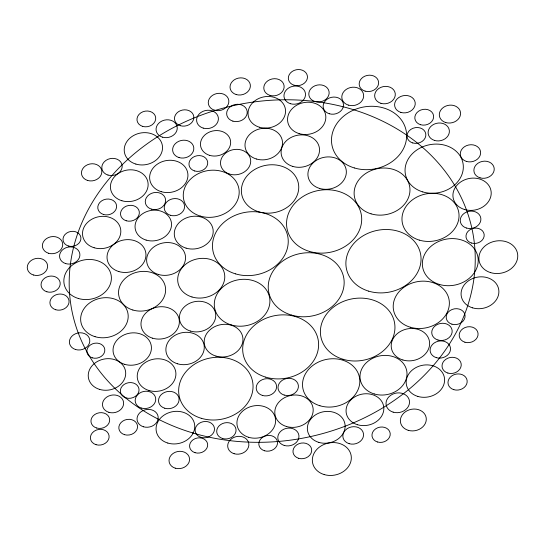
<?xml version="1.0" encoding="UTF-8"?>
<svg xmlns="http://www.w3.org/2000/svg" width="545" height="545" viewBox="0 0 545 545"><rect width="100%" height="100%" fill="white"/><g stroke="black" fill="none" stroke-linecap="round" stroke-linejoin="round"><path stroke-width="0.82" d="M192.596 432.907A204.205 169.883 -11.1 0 0 473.775 238.628A204.205 169.883 -11.1 0 0 150.277 141.605A204.205 169.883 -11.1 0 0 192.596 432.907M222.585 438.514A9.728 8.093 -11.1 0 0 235.985 429.256A9.728 8.093 -11.1 0 0 220.568 424.63A9.728 8.093 -11.1 0 0 222.585 438.514M96.642 428.016A9.428 7.841 -11.1 0 0 109.62 419.05A9.428 7.841 -11.1 0 0 94.687 414.568A9.428 7.841 -11.1 0 0 96.642 428.016M453.815 389.668A9.667 8.039 -11.1 0 0 467.119 380.478A9.667 8.039 -11.1 0 0 451.812 375.887A9.667 8.039 -11.1 0 0 453.815 389.668M46.87 291.773A9.633 8.018 -11.1 0 0 60.134 282.603A9.633 8.018 -11.1 0 0 44.874 278.025A9.633 8.018 -11.1 0 0 46.87 291.773M471.52 243.05A9.17 7.623 -11.1 0 0 484.144 234.323A9.17 7.623 -11.1 0 0 469.62 229.97A9.17 7.623 -11.1 0 0 471.52 243.05M377.515 441.995A9.197 7.65 -11.1 0 0 390.179 433.248A9.197 7.65 -11.1 0 0 375.614 428.874A9.197 7.65 -11.1 0 0 377.515 441.995M195.069 452.697A9.122 7.589 -11.1 0 0 207.625 444.025A9.122 7.589 -11.1 0 0 193.175 439.692A9.122 7.589 -11.1 0 0 195.069 452.697M92.303 357.847A9.04 7.521 -11.1 0 0 104.756 349.243A9.04 7.521 -11.1 0 0 90.429 344.944A9.04 7.521 -11.1 0 0 92.303 357.847M68.445 246.02A9.027 7.507 -11.1 0 0 80.871 237.436A9.027 7.507 -11.1 0 0 66.579 233.151A9.027 7.507 -11.1 0 0 68.445 246.02M451.934 324.186A9.51 7.916 -11.1 0 0 465.028 315.139A9.51 7.916 -11.1 0 0 449.959 310.623A9.51 7.916 -11.1 0 0 451.934 324.186M126.242 220.773A9.483 7.889 -11.1 0 0 139.295 211.753A9.483 7.889 -11.1 0 0 124.274 207.243A9.483 7.889 -11.1 0 0 126.242 220.773M203.231 128.116A10.968 9.122 -11.1 0 0 218.327 117.686A10.968 9.122 -11.1 0 0 200.955 112.474A10.968 9.122 -11.1 0 0 203.231 128.116M162.499 137.177A10.662 8.87 -11.1 0 0 177.179 127.033A10.662 8.87 -11.1 0 0 160.291 121.964A10.662 8.87 -11.1 0 0 162.499 137.177M284.224 445.435A10.648 8.863 -11.1 0 0 298.885 435.305A10.648 8.863 -11.1 0 0 282.017 430.243A10.648 8.863 -11.1 0 0 284.224 445.435M408.232 430.318A13.053 10.859 -11.1 0 0 426.204 417.906A13.053 10.859 -11.1 0 0 405.528 411.707A13.053 10.859 -11.1 0 0 408.232 430.318M209.627 155.359A15.192 12.644 -11.1 0 0 230.549 140.903A15.192 12.644 -11.1 0 0 206.48 133.682A15.192 12.644 -11.1 0 0 209.627 155.359M466.466 161.429A10.239 8.516 -11.1 0 0 480.567 151.687A10.239 8.516 -11.1 0 0 464.347 146.823A10.239 8.516 -11.1 0 0 466.466 161.429M284.204 395.07A10.266 8.543 -11.1 0 0 298.347 385.308A10.266 8.543 -11.1 0 0 282.078 380.424A10.266 8.543 -11.1 0 0 284.204 395.07M141.421 408.096A10.341 8.604 -11.1 0 0 155.666 398.252A10.341 8.604 -11.1 0 0 139.275 393.333A10.341 8.604 -11.1 0 0 141.421 408.096M151.449 209.151A10.246 8.529 -11.1 0 0 165.557 199.395A10.246 8.529 -11.1 0 0 149.323 194.531A10.246 8.529 -11.1 0 0 151.449 209.151M143.458 426.776A10.648 8.863 -11.1 0 0 158.125 416.639A10.648 8.863 -11.1 0 0 141.25 411.584A10.648 8.863 -11.1 0 0 143.458 426.776M436.307 357.656A10.28 8.55 -11.1 0 0 450.456 347.88A10.28 8.55 -11.1 0 0 434.174 342.996A10.28 8.55 -11.1 0 0 436.307 357.656M33.443 275.007A10.246 8.529 -11.1 0 0 47.551 265.258A10.246 8.529 -11.1 0 0 31.317 260.387A10.246 8.529 -11.1 0 0 33.443 275.007M434.583 140.44A10.696 8.897 -11.1 0 0 449.312 130.262A10.696 8.897 -11.1 0 0 432.362 125.18A10.696 8.897 -11.1 0 0 434.583 140.44M400.868 112.413A10.389 8.645 -11.1 0 0 415.174 102.528A10.389 8.645 -11.1 0 0 398.715 97.589A10.389 8.645 -11.1 0 0 400.868 112.413M214.519 110.199A10.355 8.611 -11.1 0 0 228.777 100.348A10.355 8.611 -11.1 0 0 212.373 95.43A10.355 8.611 -11.1 0 0 214.519 110.199M179.06 157.58A10.662 8.87 -11.1 0 0 193.741 147.436A10.662 8.87 -11.1 0 0 176.853 142.374A10.662 8.87 -11.1 0 0 179.06 157.58M234.125 453.706A10.648 8.863 -11.1 0 0 248.792 443.569A10.648 8.863 -11.1 0 0 231.918 438.507A10.648 8.863 -11.1 0 0 234.125 453.706M108.891 412.327A10.648 8.863 -11.1 0 0 123.558 402.196A10.648 8.863 -11.1 0 0 106.684 397.135A10.648 8.863 -11.1 0 0 108.891 412.327M107.999 175.068A10.246 8.529 -11.1 0 0 122.114 165.312A10.246 8.529 -11.1 0 0 105.88 160.448A10.246 8.529 -11.1 0 0 107.999 175.068M290.505 103.72A10.852 9.027 -11.1 0 0 305.445 93.399A10.852 9.027 -11.1 0 0 288.257 88.242A10.852 9.027 -11.1 0 0 290.505 103.72M329.33 113.762A10.239 8.516 -11.1 0 0 343.425 104.02A10.239 8.516 -11.1 0 0 327.204 99.149A10.239 8.516 -11.1 0 0 329.33 113.762M445.769 122.564A10.696 8.897 -11.1 0 0 460.498 112.386A10.696 8.897 -11.1 0 0 443.555 107.304A10.696 8.897 -11.1 0 0 445.769 122.564M118.858 271.567A19.579 16.289 -11.1 0 0 145.815 252.934A19.579 16.289 -11.1 0 0 114.797 243.635A19.579 16.289 -11.1 0 0 118.858 271.567M215.963 356.11A19.504 16.227 -11.1 0 0 242.818 337.559A19.504 16.227 -11.1 0 0 211.923 328.288A19.504 16.227 -11.1 0 0 215.963 356.11M490.684 272.643A19.559 16.275 -11.1 0 0 517.614 254.038A19.559 16.275 -11.1 0 0 486.631 244.746A19.559 16.275 -11.1 0 0 490.684 272.643M324.18 474.566A19.613 16.323 -11.1 0 0 351.191 455.899A19.613 16.323 -11.1 0 0 320.119 446.58A19.613 16.323 -11.1 0 0 324.18 474.566M167.819 443.065A19.463 16.193 -11.1 0 0 194.613 424.548A19.463 16.193 -11.1 0 0 163.779 415.304A19.463 16.193 -11.1 0 0 167.819 443.065M186.104 248.145A19.579 16.289 -11.1 0 0 213.061 229.52A19.579 16.289 -11.1 0 0 182.05 220.214A19.579 16.289 -11.1 0 0 186.104 248.145M417.852 396.426A19.327 16.078 -11.1 0 0 444.468 378.032A19.327 16.078 -11.1 0 0 413.846 368.849A19.327 16.078 -11.1 0 0 417.852 396.426M124.703 364.339A19.307 16.064 -11.1 0 0 151.292 345.966A19.307 16.064 -11.1 0 0 120.697 336.796A19.307 16.064 -11.1 0 0 124.703 364.339M94.149 247.757A19.273 16.03 -11.1 0 0 120.683 229.425A19.273 16.03 -11.1 0 0 90.157 220.269A19.273 16.03 -11.1 0 0 94.149 247.757M472.563 307.85A19.021 15.825 -11.1 0 0 498.757 289.749A19.021 15.825 -11.1 0 0 468.618 280.716A19.021 15.825 -11.1 0 0 472.563 307.85M78.296 298.469A23.919 19.899 -11.1 0 0 111.228 275.716A23.919 19.899 -11.1 0 0 73.337 264.352A23.919 19.899 -11.1 0 0 78.296 298.469M121.882 200.744A18.966 15.778 -11.1 0 0 148.002 182.698A18.966 15.778 -11.1 0 0 117.952 173.685A18.966 15.778 -11.1 0 0 121.882 200.744M201.01 437.356A9.728 8.093 -11.1 0 0 214.41 428.091A9.728 8.093 -11.1 0 0 198.993 423.472A9.728 8.093 -11.1 0 0 201.01 437.356M319.595 188.434A19.327 16.078 -11.1 0 0 346.211 170.047A19.327 16.078 -11.1 0 0 315.589 160.857A19.327 16.078 -11.1 0 0 319.595 188.434M464.558 209.518A19.252 16.016 -11.1 0 0 491.072 191.2A19.252 16.016 -11.1 0 0 460.566 182.05A19.252 16.016 -11.1 0 0 464.558 209.518M286.466 426.503A19.307 16.064 -11.1 0 0 313.055 408.13A19.307 16.064 -11.1 0 0 282.467 398.954A19.307 16.064 -11.1 0 0 286.466 426.503M148.976 390.52A19.463 16.193 -11.1 0 0 175.776 372.003A19.463 16.193 -11.1 0 0 144.943 362.759A19.463 16.193 -11.1 0 0 148.976 390.52M161.266 191.69A19.273 16.03 -11.1 0 0 187.8 173.358A19.273 16.03 -11.1 0 0 157.273 164.202A19.273 16.03 -11.1 0 0 161.266 191.69M318.825 442.383A19.007 15.812 -11.1 0 0 344.992 424.303A19.007 15.812 -11.1 0 0 314.887 415.276A19.007 15.812 -11.1 0 0 318.825 442.383M96.084 444.693A9.428 7.841 -11.1 0 0 109.061 435.721A9.428 7.841 -11.1 0 0 94.128 431.245A9.428 7.841 -11.1 0 0 96.084 444.693M447.867 373.059A9.667 8.039 -11.1 0 0 461.172 363.862A9.667 8.039 -11.1 0 0 445.865 359.271A9.667 8.039 -11.1 0 0 447.867 373.059M177.547 363.801A19.307 16.064 -11.1 0 0 204.137 345.428A19.307 16.064 -11.1 0 0 173.548 336.251A19.307 16.064 -11.1 0 0 177.547 363.801M55.74 309.744A9.633 8.018 -11.1 0 0 69.004 300.581A9.633 8.018 -11.1 0 0 53.744 295.996A9.633 8.018 -11.1 0 0 55.74 309.744M132.844 310.016A23.687 19.709 -11.1 0 0 165.462 287.481A23.687 19.709 -11.1 0 0 127.932 276.226A23.687 19.709 -11.1 0 0 132.844 310.016M365.089 91.131A9.783 8.134 -11.1 0 0 378.55 81.825A9.783 8.134 -11.1 0 0 363.059 77.179A9.783 8.134 -11.1 0 0 365.089 91.131M180.354 125.704A9.742 8.107 -11.1 0 0 193.768 116.432A9.742 8.107 -11.1 0 0 178.331 111.807A9.742 8.107 -11.1 0 0 180.354 125.704M142.674 126.392A9.435 7.848 -11.1 0 0 155.666 117.413A9.435 7.848 -11.1 0 0 140.719 112.931A9.435 7.848 -11.1 0 0 142.674 126.392M298.66 458.318A9.428 7.841 -11.1 0 0 311.638 449.353A9.428 7.841 -11.1 0 0 296.705 444.877A9.428 7.841 -11.1 0 0 298.66 458.318M393.163 412.156A11.826 9.837 -11.1 0 0 409.445 400.902A11.826 9.837 -11.1 0 0 390.717 395.288A11.826 9.837 -11.1 0 0 393.163 412.156M99.619 389.403A18.85 15.682 -11.1 0 0 125.575 371.472A18.85 15.682 -11.1 0 0 95.716 362.514A18.85 15.682 -11.1 0 0 99.619 389.403M135.862 164.079A19.273 16.03 -11.1 0 0 162.396 145.74A19.273 16.03 -11.1 0 0 131.87 136.584A19.273 16.03 -11.1 0 0 135.862 164.079M299.178 133.627A19.252 16.016 -11.1 0 0 325.692 115.308A19.252 16.016 -11.1 0 0 295.192 106.159A19.252 16.016 -11.1 0 0 299.178 133.627M412.749 142.947A9.476 7.882 -11.1 0 0 425.795 133.934A9.476 7.882 -11.1 0 0 410.787 129.438A9.476 7.882 -11.1 0 0 412.749 142.947M256.395 159.011A18.871 15.696 -11.1 0 0 282.378 141.06A18.871 15.696 -11.1 0 0 252.485 132.094A18.871 15.696 -11.1 0 0 256.395 159.011M294.137 85.238A9.626 8.011 -11.1 0 0 307.394 76.075A9.626 8.011 -11.1 0 0 292.14 71.504A9.626 8.011 -11.1 0 0 294.137 85.238M410.283 327.225A28.245 23.496 -11.1 0 0 449.169 300.35A28.245 23.496 -11.1 0 0 404.424 286.929A28.245 23.496 -11.1 0 0 410.283 327.225M146.135 240.093A18.353 15.267 -11.1 0 0 171.403 222.633A18.353 15.267 -11.1 0 0 142.327 213.912A18.353 15.267 -11.1 0 0 146.135 240.093M190.443 331.074A18.278 15.206 -11.1 0 0 215.609 313.682A18.278 15.206 -11.1 0 0 186.656 304.996A18.278 15.206 -11.1 0 0 190.443 331.074M466.506 228.055A10.389 8.645 -11.1 0 0 480.819 218.17A10.389 8.645 -11.1 0 0 464.354 213.231A10.389 8.645 -11.1 0 0 466.506 228.055M349.134 443.678A10.423 8.672 -11.1 0 0 363.488 433.766A10.423 8.672 -11.1 0 0 346.974 428.813A10.423 8.672 -11.1 0 0 349.134 443.678M175.272 468.182A10.341 8.604 -11.1 0 0 189.517 458.345A10.341 8.604 -11.1 0 0 173.126 453.426A10.341 8.604 -11.1 0 0 175.272 468.182M158.452 274.482A19.579 16.289 -11.1 0 0 185.409 255.857A19.579 16.289 -11.1 0 0 154.392 246.551A19.579 16.289 -11.1 0 0 158.452 274.482M402.884 359.993A19.327 16.078 -11.1 0 0 429.494 341.599A19.327 16.078 -11.1 0 0 398.879 332.416A19.327 16.078 -11.1 0 0 402.884 359.993M75.591 349.529A10.266 8.543 -11.1 0 0 89.727 339.76A10.266 8.543 -11.1 0 0 73.459 334.882A10.266 8.543 -11.1 0 0 75.591 349.529M65.727 263.616A10.246 8.529 -11.1 0 0 79.836 253.868A10.246 8.529 -11.1 0 0 63.602 248.997A10.246 8.529 -11.1 0 0 65.727 263.616M422.756 191.915A29.314 24.389 -11.1 0 0 463.121 164.018A29.314 24.389 -11.1 0 0 416.68 150.093A29.314 24.389 -11.1 0 0 422.756 191.915M229.683 174.127A15.192 12.644 -11.1 0 0 250.605 159.671A15.192 12.644 -11.1 0 0 226.536 152.45A15.192 12.644 -11.1 0 0 229.683 174.127M248.677 437.301A19.463 16.193 -11.1 0 0 275.477 418.785A19.463 16.193 -11.1 0 0 244.644 409.54A19.463 16.193 -11.1 0 0 248.677 437.301M292.781 166.416A19.327 16.078 -11.1 0 0 319.397 148.022A19.327 16.078 -11.1 0 0 288.775 138.839A19.327 16.078 -11.1 0 0 292.781 166.416M480.063 177.854A10.239 8.516 -11.1 0 0 494.165 168.112A10.239 8.516 -11.1 0 0 477.945 163.248A10.239 8.516 -11.1 0 0 480.063 177.854M262.397 395.438A10.266 8.543 -11.1 0 0 276.54 385.669A10.266 8.543 -11.1 0 0 260.272 380.792A10.266 8.543 -11.1 0 0 262.397 395.438M164.774 408.239A10.341 8.604 -11.1 0 0 179.019 398.395A10.341 8.604 -11.1 0 0 162.628 393.483A10.341 8.604 -11.1 0 0 164.774 408.239M170.415 215.282A10.246 8.529 -11.1 0 0 184.53 205.533A10.246 8.529 -11.1 0 0 168.289 200.662A10.246 8.529 -11.1 0 0 170.415 215.282M232.899 121.147A10.355 8.611 -11.1 0 0 247.158 111.296A10.355 8.611 -11.1 0 0 230.76 106.377A10.355 8.611 -11.1 0 0 232.899 121.147M314.99 101.534A10.239 8.516 -11.1 0 0 329.091 91.792A10.239 8.516 -11.1 0 0 312.871 86.927A10.239 8.516 -11.1 0 0 314.99 101.534M265.762 377.16A38.184 31.767 -11.1 0 0 318.341 340.829A38.184 31.767 -11.1 0 0 257.846 322.681A38.184 31.767 -11.1 0 0 265.762 377.16M464.926 342.219A9.51 7.916 -11.1 0 0 478.019 333.172A9.51 7.916 -11.1 0 0 462.95 328.655A9.51 7.916 -11.1 0 0 464.926 342.219M95.096 336.694A23.919 19.899 -11.1 0 0 128.027 313.934A23.919 19.899 -11.1 0 0 90.143 302.57A23.919 19.899 -11.1 0 0 95.096 336.694M103.509 214.485A9.483 7.889 -11.1 0 0 116.562 205.465A9.483 7.889 -11.1 0 0 101.54 200.955A9.483 7.889 -11.1 0 0 103.509 214.485M231.203 324.929A27.979 23.271 -11.1 0 0 269.721 298.313A27.979 23.271 -11.1 0 0 225.398 285.021A27.979 23.271 -11.1 0 0 231.203 324.929M235.495 273.863A38.109 31.705 -11.1 0 0 287.971 237.606A38.109 31.705 -11.1 0 0 227.599 219.499A38.109 31.705 -11.1 0 0 235.495 273.863M439.338 284.422A28.088 23.367 -11.1 0 0 478.019 257.696A28.088 23.367 -11.1 0 0 433.513 244.351A28.088 23.367 -11.1 0 0 439.338 284.422M357.534 424.739A19.007 15.812 -11.1 0 0 383.7 406.659A19.007 15.812 -11.1 0 0 353.596 397.632A19.007 15.812 -11.1 0 0 357.534 424.739M124.519 434.678A9.428 7.841 -11.1 0 0 137.497 425.713A9.428 7.841 -11.1 0 0 122.564 421.231A9.428 7.841 -11.1 0 0 124.519 434.678M200.253 216.065A28.129 23.401 -11.1 0 0 238.989 189.306A28.129 23.401 -11.1 0 0 194.429 175.94A28.129 23.401 -11.1 0 0 200.253 216.065M371.091 213.844A28.088 23.367 -11.1 0 0 409.772 187.119A28.088 23.367 -11.1 0 0 365.273 173.773A28.088 23.367 -11.1 0 0 371.091 213.844M194.667 170.967A9.435 7.848 -11.1 0 0 207.659 161.988A9.435 7.848 -11.1 0 0 192.712 157.505A9.435 7.848 -11.1 0 0 194.667 170.967M368.72 291.166A37.803 31.453 -11.1 0 0 420.774 255.196A37.803 31.453 -11.1 0 0 360.885 237.239A37.803 31.453 -11.1 0 0 368.72 291.166M264.502 450.769A9.428 7.841 -11.1 0 0 277.48 441.804A9.428 7.841 -11.1 0 0 262.547 437.322A9.428 7.841 -11.1 0 0 264.502 450.769M420.536 124.71A9.476 7.882 -11.1 0 0 433.582 115.697A9.476 7.882 -11.1 0 0 418.574 111.194A9.476 7.882 -11.1 0 0 420.536 124.71M291.309 315.03A38.184 31.767 -11.1 0 0 343.888 278.699A38.184 31.767 -11.1 0 0 283.393 260.558A38.184 31.767 -11.1 0 0 291.309 315.03M437.948 340.026A10.28 8.55 -11.1 0 0 452.105 330.25A10.28 8.55 -11.1 0 0 435.823 325.365A10.28 8.55 -11.1 0 0 437.948 340.026M152.641 338.207A19.307 16.064 -11.1 0 0 179.23 319.84A19.307 16.064 -11.1 0 0 148.642 310.664A19.307 16.064 -11.1 0 0 152.641 338.207M48.553 253.262A10.246 8.529 -11.1 0 0 62.661 243.513A10.246 8.529 -11.1 0 0 46.427 238.642A10.246 8.529 -11.1 0 0 48.553 253.262M258.807 211.841A28.858 24.007 -11.1 0 0 298.544 184.387A28.858 24.007 -11.1 0 0 252.826 170.674A28.858 24.007 -11.1 0 0 258.807 211.841M419.309 240.12A28.701 23.878 -11.1 0 0 458.836 212.816A28.701 23.878 -11.1 0 0 413.362 199.177A28.701 23.878 -11.1 0 0 419.309 240.12M319.935 405.759A28.817 23.973 -11.1 0 0 359.618 378.339A28.817 23.973 -11.1 0 0 313.961 364.646A28.817 23.973 -11.1 0 0 319.935 405.759M354.325 167.942A37.803 31.453 -11.1 0 0 406.372 131.979A37.803 31.453 -11.1 0 0 346.491 114.014A37.803 31.453 -11.1 0 0 354.325 167.942M191.99 296.984A23.687 19.709 -11.1 0 0 224.608 274.448A23.687 19.709 -11.1 0 0 187.085 263.194A23.687 19.709 -11.1 0 0 191.99 296.984M374.272 393.967A23.646 19.674 -11.1 0 0 406.836 371.465A23.646 19.674 -11.1 0 0 369.374 360.231A23.646 19.674 -11.1 0 0 374.272 393.967M126.004 397.925A9.428 7.841 -11.1 0 0 138.982 388.96A9.428 7.841 -11.1 0 0 124.056 384.484A9.428 7.841 -11.1 0 0 126.004 397.925M259.44 127.244A18.871 15.696 -11.1 0 0 285.423 109.293A18.871 15.696 -11.1 0 0 255.53 100.328A18.871 15.696 -11.1 0 0 259.44 127.244M87.643 180.47A10.246 8.529 -11.1 0 0 101.758 170.721A10.246 8.529 -11.1 0 0 85.517 165.85A10.246 8.529 -11.1 0 0 87.643 180.47M309.383 251.395A37.803 31.453 -11.1 0 0 361.43 215.432A37.803 31.453 -11.1 0 0 301.548 197.467A37.803 31.453 -11.1 0 0 309.383 251.395M201.262 418.294A37.421 31.133 -11.1 0 0 252.785 382.692A37.421 31.133 -11.1 0 0 193.502 364.912A37.421 31.133 -11.1 0 0 201.262 418.294M343.05 359.278A37.496 31.194 -11.1 0 0 394.682 323.601A37.496 31.194 -11.1 0 0 335.277 305.786A37.496 31.194 -11.1 0 0 343.05 359.278M236.217 94.558A10.239 8.516 -11.1 0 0 250.312 84.816A10.239 8.516 -11.1 0 0 234.091 79.951A10.239 8.516 -11.1 0 0 236.217 94.558M348.439 105.137A11.002 9.156 -11.1 0 0 363.59 94.667A11.002 9.156 -11.1 0 0 346.157 89.441A11.002 9.156 -11.1 0 0 348.439 105.137M380.928 103.325A10.389 8.645 -11.1 0 0 395.234 93.44A10.389 8.645 -11.1 0 0 378.775 88.501A10.389 8.645 -11.1 0 0 380.928 103.325M269.979 95.389A10.239 8.516 -11.1 0 0 284.074 85.654A10.239 8.516 -11.1 0 0 267.854 80.783A10.239 8.516 -11.1 0 0 269.979 95.389"/></g></svg>
